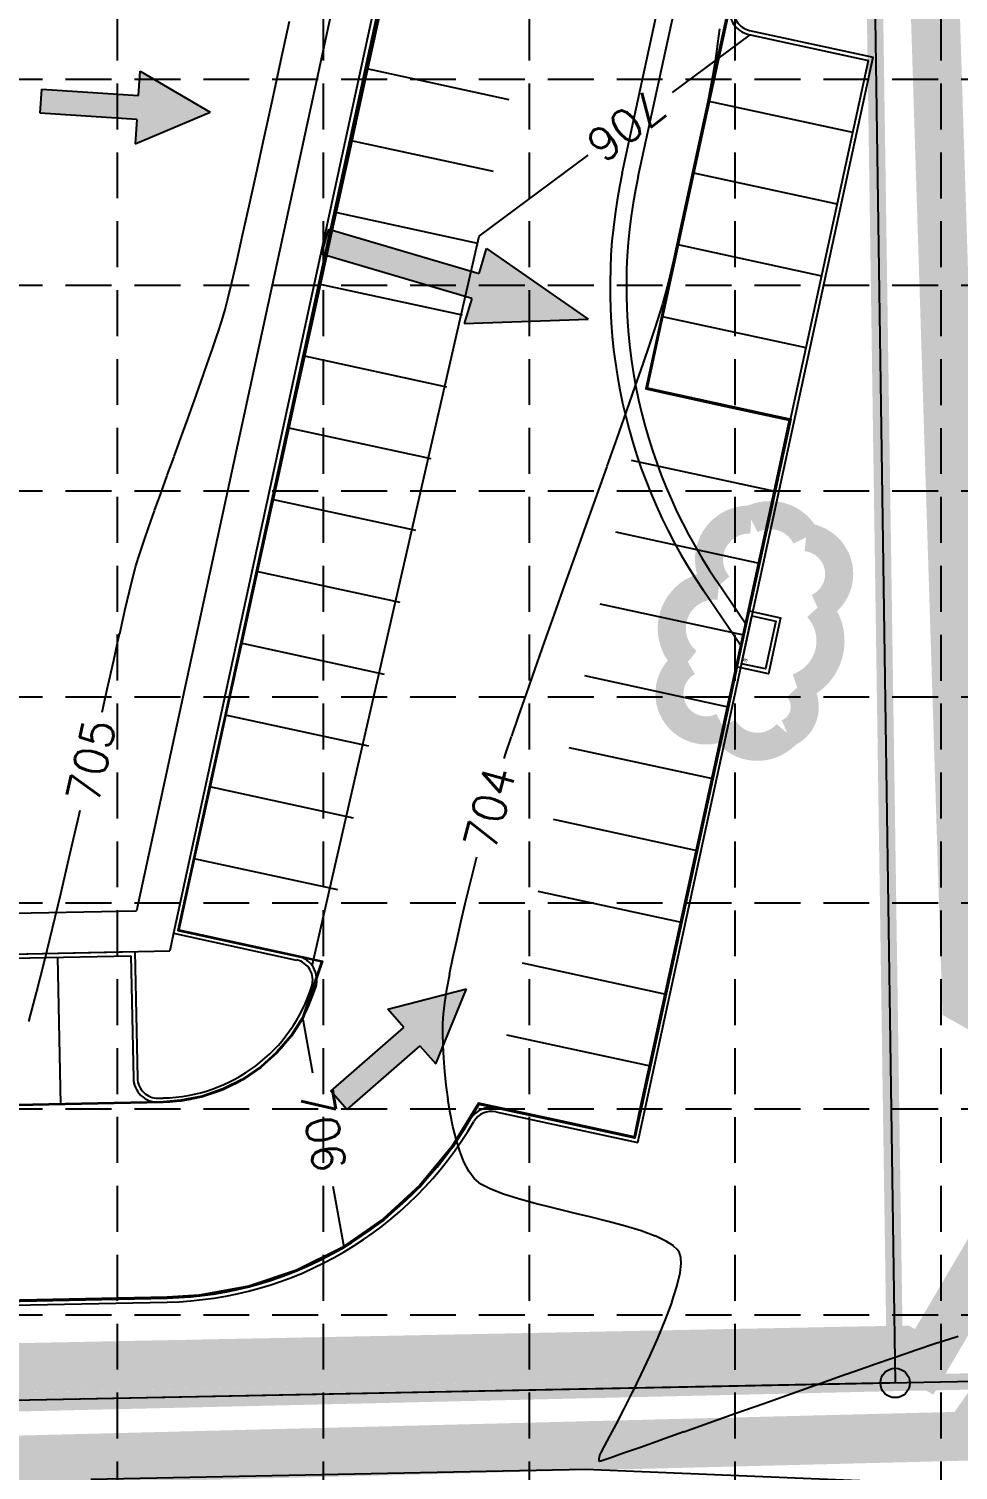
# Model space of a CAD drawing. Extents: x 5513 to 6525, y 3862 to 5479.
# Drawn here: x 6109.1 to 6222.9, y 4475 to 4651.5 of the extents above; entities that cross this region are included whole.
import ezdxf

# ---------------------------------------------------------------- set-up
doc = ezdxf.new("R2010")
doc.units = 0
doc.header["$LTSCALE"] = 50
doc.header["$MEASUREMENT"] = 0
for name, pattern in [('DAREA', [0.45, 0.35, -0.1]), ('DASH', [0.375, 0.25, -0.125]), ('HIDDEN', [0.375, 0.25, -0.125]), ('HIDDEN2', [0.1875, 0.125, -0.0625])]:
    doc.linetypes.add(name, pattern=pattern)
for name, color, linetype in [('C-DRNA-E', 11, 'DAREA'), ('C-DRNG-FLOW-ARRW', 7, 'Continuous'), ('C-PKNG-BACK-N', 7, 'Continuous'), ('C-PKNG-FACE-N', 4, 'Continuous'), ('C-PKNG-STRP-N', 7, 'Continuous'), ('C-STRM-PIPE-N', 4, 'Continuous'), ('c-strm-strc-n', 4, 'Continuous'), ('C-TOPO-MINR-N', 7, 'Continuous'), ('C-WTRC-EDGE', 4, 'HIDDEN2'), ('C-WTRC-FLOW-N', 7, 'Continuous'), ('CONT-MJR', 6, 'Continuous'), ('CONT-MNR', 14, 'Continuous'), ('GRID', 254, 'HIDDEN'), ('INLET PROTECTION', 5, 'Continuous'), ('l-walk-n', 6, 'Continuous'), ('LIMITS OF DISTURBANCE', 1, 'DASH'), ('SILT FENCE', 200, 'Continuous'), ('v-prop-corn', 2, 'Continuous'), ('v-prop-line', 3, 'Continuous'), ('V-PROP-SUBD-N', 4, 'Continuous'), ('v-topo-bndy', 140, 'Continuous')]:
    doc.layers.add(name, color=color, linetype=linetype)
for name, color, linetype, plot in [('C-TOPO-TINN--SUB-FACE', 6, 'Continuous', False), ('C-TOPO-TINN-CURB', 5, 'Continuous', False), ('C-TOPO-TINN-PVMT', 4, 'Continuous', False), ('C-TOPO-TINN-SUBG', 3, 'Continuous', False)]:
    doc.layers.add(name, color=color, linetype=linetype, plot=plot)
doc.styles.add('L100', font='simplex', dxfattribs={"height": 5})
doc.styles.add('L80', font='simplex', dxfattribs={"height": 4})
doc.styles.get("Standard").update_dxf_attribs({"font": 'ARIAL.TTF'})

# ---------------------------------------------------------------- blocks, each defined once
blk = doc.blocks.new('tf')
for p, q in [((0.0358, 0.1557), (-0.0842, 0.0957)), ((0.0358, 0.1157), (0.0358, 0.1557)), ((0.0358, 0.1157), (0.1958, 0.1157)), ((0.1958, 0.1157), (0.1958, 0.0757)), ((0.0358, 0.0357), (-0.0842, 0.0957)), ((0.0358, 0.0757), (0.0358, 0.0357)), ((0.1958, 0.0757), (0.0358, 0.0757))]:
    blk.add_line(p, q)
for points in [[(0.0358, 0.1557), (0.0358, 0.0357), (-0.0842, 0.0957), (0.0358, 0.0357)], [(0.1958, 0.0757), (0.1958, 0.1157), (0.0358, 0.0757), (0.0358, 0.1157)]]:
    blk.add_solid(points)

msp = doc.modelspace()

# ---------------------------------------------------------------- linework, layer by layer
at = {"layer": 'C-DRNA-E', "color": 7, "const_width": 2, "flags": 128}
msp.add_lwpolyline([(5728.77, 4476.01), (6423.84, 4489.8), (6414.53, 5124.61), (6036.52, 5117.29), (6006.42, 5046.81), (5930.42, 4919.4)], dxfattribs=at)
at = {"layer": 'C-PKNG-BACK-N', "color": 7}
for p, q in [((6160.46, 4696.11), (6126.78, 4540.72)), ((6197.35, 4651.28), (6212.49, 4648)), ((6183.65, 4515.09), (6212.49, 4648)), ((6126.78, 4540.72), (6141.87, 4537.45)), ((6053.08, 4537.06), (6122.07, 4538.49)), ((6122.07, 4538.49), (6122.37, 4522.99)), ((6124.92, 4520.54), (6125.51, 4520.55)), ((6166.26, 4518.86), (6183.65, 4515.09)), ((5967.63, 4492.27), (6126.03, 4495.56))]:
    msp.add_line(p, q, dxfattribs=at)
for centre, radius, start, end in [((6197.87, 4653.73), 2.5, 167.7705, 257.7705), ((6141.34, 4535.01), 2.5, 342.7522, 77.7705), ((6125.1, 4540.05), 19.5, 271.1876, 342.7522), ((6124.87, 4523.04), 2.5, 181.1366, 271.1876), ((6165.73, 4516.42), 2.5, 77.7705, 149.8176), ((6125.1, 4540.05), 44.5, 271.1876, 329.8176)]:
    msp.add_arc(centre, radius, start, end, dxfattribs=at)
at = {"layer": 'C-PKNG-FACE-N', "color": 7}
for p, q in [((6160.85, 4695.52), (6127.38, 4541.1)), ((6197.24, 4650.79), (6211.9, 4647.62)), ((6183.26, 4515.69), (6211.9, 4647.62)), ((6127.38, 4541.1), (6141.97, 4537.94)), ((6053.59, 4536.57), (6121.58, 4537.97)), ((6121.58, 4537.97), (6121.87, 4522.98)), ((6124.93, 4520.04), (6125.52, 4520.05)), ((6166.37, 4519.35), (6183.26, 4515.69)), ((5967.62, 4492.77), (6126.02, 4496.06))]:
    msp.add_line(p, q, dxfattribs=at)
for centre, radius, start, end in [((6197.87, 4653.73), 3, 167.7705, 257.7705), ((6141.34, 4535.01), 3, 342.7522, 77.7705), ((6125.1, 4540.05), 20, 271.1876, 342.7522), ((6124.87, 4523.04), 3, 181.1366, 271.1876), ((6165.73, 4516.42), 3, 77.7705, 149.8176), ((6125.1, 4540.05), 44, 271.1876, 329.8176)]:
    msp.add_arc(centre, radius, start, end, dxfattribs=at)
at = {"layer": 'C-PKNG-STRP-N', "color": 7}
for p, q in [((6150.26, 4646.65), (6167.85, 4642.84)), ((6192.36, 4642.64), (6209.95, 4638.83)), ((6148.35, 4637.86), (6165.94, 4634.04)), ((6190.46, 4633.85), (6208.05, 4630.03)), ((6146.44, 4629.06), (6164.03, 4625.25)), ((6188.55, 4625.05), (6206.14, 4621.24)), ((6144.54, 4620.27), (6162.13, 4616.45)), ((6186.64, 4616.26), (6204.23, 4612.44)), ((6142.63, 4611.47), (6160.22, 4607.66)), ((6184.74, 4607.46), (6202.33, 4603.65)), ((6140.72, 4602.67), (6158.32, 4598.86)), ((6182.83, 4598.66), (6200.42, 4594.85)), ((6138.82, 4593.88), (6156.41, 4590.07)), ((6180.92, 4589.87), (6198.51, 4586.05)), ((6136.91, 4585.08), (6154.5, 4581.27)), ((6179.02, 4581.07), (6196.61, 4577.26)), ((6135, 4576.29), (6152.6, 4572.47)), ((6177.11, 4572.28), (6194.7, 4568.46)), ((6133.1, 4567.49), (6150.69, 4563.68)), ((6175.2, 4563.48), (6192.8, 4559.67)), ((6131.19, 4558.69), (6148.78, 4554.88)), ((6173.3, 4554.68), (6190.89, 4550.87)), ((6129.28, 4549.9), (6146.88, 4546.09)), ((6171.39, 4545.89), (6188.98, 4542.08)), ((6112.58, 4537.8), (6112.93, 4519.8)), ((6169.48, 4537.09), (6187.08, 4533.28)), ((6167.58, 4528.3), (6185.17, 4524.48))]:
    msp.add_line(p, q, dxfattribs=at)
at = {"layer": 'C-STRM-PIPE-N', "color": 7}
for p, q in [((6181.75, 4633.8), (6193.27, 4686.96)), ((6183.7, 4633.38), (6195.23, 4686.54)), ((6196.89, 4578.58), (6193.3, 4583.87)), ((6196.31, 4575.88), (6191.65, 4582.75))]:
    msp.add_line(p, q, dxfattribs=at)
for radius in [66, 64]:
    msp.add_arc((6246.25, 4619.82), radius, 167.7705, 214.1747, dxfattribs=at)
at = {"layer": 'c-strm-strc-n', "color": 7}
for points in [[(6195.76, 4573.35), (6197.24, 4580.19), (6201.15, 4579.34), (6199.67, 4572.5)], [(6196.35, 4573.73), (6197.63, 4579.59), (6200.56, 4578.96), (6199.29, 4573.09)]]:
    msp.add_lwpolyline(points, close=True, dxfattribs=at)
at = {"layer": 'C-TOPO-MINR-N', "color": 7}
msp.add_lwpolyline([(6187.9, 4643.69), (6197.42, 4650.76)], dxfattribs=at)
at = {"layer": 'C-TOPO-MINR-N', "color": 7, "elevation": 706}
for points in [[(6143.79, 4536.74), (6164.22, 4626.11), (6177.56, 4636.01)], [(6143.86, 4523.58), (6142.63, 4530.41)], [(6147.7, 4502.29), (6146.36, 4509.7)]]:
    msp.add_lwpolyline(points, dxfattribs=at)
at = {"layer": 'C-TOPO-TINN--SUB-FACE', "color": 7}
for points in [[(6152.39, 4655.4, 707.5), (6150.25, 4645.63, 707.43), (6148.11, 4635.86, 707.36), (6145.97, 4626.09, 707.29), (6143.82, 4616.33, 707.23), (6141.68, 4606.56, 707.16), (6139.54, 4596.79, 707.09), (6137.4, 4587.02, 707.02), (6135.26, 4577.26, 706.95), (6133.11, 4567.49, 706.88), (6130.97, 4557.72, 706.82), (6128.83, 4547.95, 706.75), (6127.32, 4541.07, 706.7), (6137.09, 4538.95, 706.59), (6144.9, 4537.25, 706.5), (6142.58, 4530.43, 706.5), (6141.14, 4528.18, 706.53), (6139.41, 4526.15, 706.56), (6137.43, 4524.36, 706.59), (6135.22, 4522.86, 706.62), (6132.84, 4521.66, 706.65), (6130.31, 4520.79, 706.68), (6127.69, 4520.27, 706.71), (6125.52, 4520.1, 706.74), (6115.52, 4519.9, 706.89), (6105.52, 4519.69, 707.04)], [(6195.22, 4656.06, 706.5), (6193.1, 4646.28, 706.4), (6190.98, 4636.51, 706.3), (6188.86, 4626.74, 706.2), (6186.74, 4616.96, 706.1), (6184.68, 4607.42, 706), (6194.45, 4605.3, 705.89), (6202.27, 4603.61, 705.8), (6200.15, 4593.84, 705.69), (6198.03, 4584.06, 705.58), (6196.56, 4577.27, 705.5), (6194.44, 4567.5, 705.6), (6192.32, 4557.72, 705.7), (6190.2, 4547.95, 705.8), (6188.09, 4538.18, 705.9), (6185.97, 4528.4, 706), (6183.85, 4518.63, 706.1), (6183.22, 4515.75, 706.13), (6173.45, 4517.87, 706.21), (6164.16, 4519.88, 706.28), (6160.93, 4514.59, 706.32), (6157.01, 4509.82, 706.36), (6152.47, 4505.66, 706.4), (6147.39, 4502.17, 706.44), (6141.87, 4499.42, 706.48), (6136.02, 4497.48, 706.52), (6129.96, 4496.37, 706.56), (6126.01, 4496.11, 706.59), (6116.02, 4495.9, 706.74), (6106.02, 4495.69, 706.89)]]:
    msp.add_polyline3d(points, dxfattribs=at)
at = {"layer": 'C-TOPO-TINN-CURB', "color": 7}
for points in [[(6152.39, 4655.4, 707.5), (6150.25, 4645.63, 707.43), (6148.11, 4635.86, 707.36), (6145.97, 4626.09, 707.29), (6143.82, 4616.33, 707.23), (6141.68, 4606.56, 707.16), (6139.54, 4596.79, 707.09), (6137.4, 4587.02, 707.02), (6135.26, 4577.26, 706.95), (6133.11, 4567.49, 706.88), (6130.97, 4557.72, 706.82), (6128.83, 4547.95, 706.75), (6127.32, 4541.07, 706.7), (6137.09, 4538.95, 706.59), (6144.9, 4537.25, 706.5), (6142.58, 4530.43, 706.5), (6141.14, 4528.18, 706.53), (6139.41, 4526.15, 706.56), (6137.43, 4524.36, 706.59), (6135.22, 4522.86, 706.62), (6132.84, 4521.66, 706.65), (6130.31, 4520.79, 706.68), (6127.69, 4520.27, 706.71), (6125.52, 4520.1, 706.74), (6115.52, 4519.9, 706.89), (6105.52, 4519.69, 707.04)], [(6195.32, 4656.03, 706.5), (6193.2, 4646.26, 706.4), (6191.08, 4636.49, 706.3), (6188.96, 4626.72, 706.2), (6186.84, 4616.94, 706.1), (6184.8, 4607.5, 706), (6194.52, 4605.39, 705.89), (6202.39, 4603.68, 705.8), (6200.26, 4593.86, 705.69), (6198.14, 4584.09, 705.58), (6196.66, 4577.25, 705.5), (6194.54, 4567.48, 705.6), (6192.42, 4557.7, 705.7), (6190.3, 4547.93, 705.8), (6188.18, 4538.16, 705.9), (6186.07, 4528.38, 706), (6183.95, 4518.61, 706.1), (6183.3, 4515.63, 706.13), (6173.48, 4517.76, 706.21), (6164.2, 4519.77, 706.28), (6161.01, 4514.53, 706.32), (6157.08, 4509.76, 706.36), (6152.53, 4505.58, 706.4), (6147.44, 4502.08, 706.44), (6141.91, 4499.33, 706.48), (6136.04, 4497.38, 706.52), (6129.97, 4496.27, 706.56), (6126.02, 4496.01, 706.59), (6116.02, 4495.8, 706.74), (6106.02, 4495.59, 706.89)]]:
    msp.add_polyline3d(points, dxfattribs=at)
at = {"layer": 'C-TOPO-TINN-PVMT', "color": 7}
for points in [[(6152.44, 4655.39, 707), (6150.3, 4645.62, 706.93), (6148.16, 4635.85, 706.86), (6146.02, 4626.08, 706.79), (6143.87, 4616.32, 706.73), (6141.73, 4606.55, 706.66), (6139.59, 4596.78, 706.59), (6137.45, 4587.01, 706.52), (6135.3, 4577.24, 706.45), (6133.16, 4567.48, 706.38), (6131.02, 4557.71, 706.32), (6128.88, 4547.94, 706.25), (6127.38, 4541.1, 706.2), (6137.15, 4538.99, 706.09), (6144.97, 4537.29, 706), (6142.63, 4530.41, 706), (6141.18, 4528.15, 706.03), (6139.45, 4526.11, 706.06), (6137.46, 4524.32, 706.09), (6135.25, 4522.81, 706.12), (6132.86, 4521.61, 706.15), (6130.32, 4520.74, 706.18), (6127.7, 4520.22, 706.21), (6125.52, 4520.05, 706.24), (6115.52, 4519.85, 706.39), (6105.52, 4519.64, 706.54)], [(6195.27, 4656.04, 706), (6193.15, 4646.27, 705.9), (6191.03, 4636.5, 705.8), (6188.91, 4626.73, 705.7), (6186.79, 4616.95, 705.6), (6184.74, 4607.46, 705.5), (6194.51, 4605.34, 705.39), (6202.33, 4603.65, 705.3), (6200.21, 4593.87, 705.19), (6198.09, 4584.1, 705.08), (6196.61, 4577.26, 705), (6194.49, 4567.49, 705.1), (6192.37, 4557.71, 705.2), (6190.25, 4547.94, 705.3), (6188.14, 4538.17, 705.4), (6186.02, 4528.39, 705.5), (6183.9, 4518.62, 705.6), (6183.26, 4515.69, 705.63), (6173.49, 4517.81, 705.71), (6164.18, 4519.82, 705.78), (6160.97, 4514.56, 705.82), (6157.05, 4509.79, 705.86), (6152.5, 4505.62, 705.9), (6147.41, 4502.12, 705.94), (6141.89, 4499.38, 705.98), (6136.03, 4497.43, 706.02), (6129.96, 4496.32, 706.06), (6126.02, 4496.06, 706.09), (6116.02, 4495.85, 706.24), (6106.02, 4495.64, 706.39)]]:
    msp.add_polyline3d(points, dxfattribs=at)
at = {"layer": 'C-TOPO-TINN-SUBG', "color": 7}
for points in [[(6152.49, 4655.38, 706.5), (6150.35, 4645.61, 706.43), (6148.21, 4635.84, 706.36), (6146.07, 4626.07, 706.29), (6143.92, 4616.31, 706.23), (6141.78, 4606.54, 706.16), (6139.64, 4596.77, 706.09), (6137.5, 4587, 706.02), (6135.35, 4577.23, 705.95), (6133.21, 4567.47, 705.88), (6131.07, 4557.7, 705.82), (6128.93, 4547.93, 705.75), (6127.44, 4541.14, 705.7), (6137.21, 4539.02, 705.59), (6145.04, 4537.33, 705.5), (6142.67, 4530.39, 705.5), (6141.22, 4528.12, 705.53), (6139.49, 4526.08, 705.56), (6137.49, 4524.28, 705.59), (6135.27, 4522.77, 705.62), (6132.88, 4521.57, 705.65), (6130.34, 4520.69, 705.68), (6127.71, 4520.17, 705.71), (6125.52, 4520, 705.74), (6115.52, 4519.8, 705.89), (6105.52, 4519.59, 706.04)], [(6195.17, 4656.07, 705.5), (6193.05, 4646.29, 705.4), (6190.93, 4636.52, 705.3), (6188.81, 4626.75, 705.2), (6186.7, 4616.97, 705.1), (6184.62, 4607.38, 705), (6194.44, 4605.25, 704.89), (6202.21, 4603.57, 704.8), (6200.1, 4593.85, 704.69), (6197.98, 4584.07, 704.58), (6196.51, 4577.28, 704.5), (6194.39, 4567.51, 704.6), (6192.27, 4557.73, 704.7), (6190.16, 4547.96, 704.8), (6188.04, 4538.19, 704.9), (6185.92, 4528.41, 705), (6183.8, 4518.64, 705.1), (6183.19, 4515.81, 705.13), (6173.46, 4517.92, 705.21), (6164.13, 4519.94, 705.28), (6160.88, 4514.61, 705.32), (6156.97, 4509.86, 705.36), (6152.44, 4505.7, 705.4), (6147.36, 4502.21, 705.44), (6141.85, 4499.47, 705.48), (6136.01, 4497.52, 705.52), (6129.95, 4496.42, 705.56), (6126.01, 4496.16, 705.59), (6116.01, 4495.95, 705.74), (6106.02, 4495.74, 705.89)]]:
    msp.add_polyline3d(points, dxfattribs=at)
at = {"layer": 'C-WTRC-EDGE', "color": 7, "const_width": 2}
msp.add_lwpolyline([(6151.93, 4738.42), (6211.45, 4739.29), (6215.17, 4485.66), (5959.87, 4479.74), (6008.04, 4559.21), (6026.03, 4559.58), (6028.19, 4553.41), (6068.93, 4553.14), (6068.78, 4559.97), (6091.35, 4560.94), (6088.45, 4701.24), (6138.77, 4702.28), (6138.64, 4708.61), (6152.3, 4708.9)], close=True, dxfattribs=at)
at = {"layer": 'CONT-MJR', "color": 42, "extrusion": (0.977568, -0.210618, 0), "elevation": 5023.36}
msp.add_lwpolyline([(5836.48, 705), (5841.47, 705)], dxfattribs=at)
at = {"layer": 'CONT-MJR', "color": 42, "extrusion": (0.977329, -0.211727, 0), "elevation": 5016.73}
msp.add_lwpolyline([(5837.3, 705), (5842.18, 705)], dxfattribs=at)
at = {"layer": 'CONT-MJR', "color": 42, "extrusion": (0.977061, -0.21296, 0), "elevation": 5009.36}
msp.add_lwpolyline([(5838.92, 705), (5843.62, 705)], dxfattribs=at)
at = {"layer": 'CONT-MJR', "color": 42, "extrusion": (0.976748, -0.214392, 0), "elevation": 5000.79}
msp.add_lwpolyline([(5841.81, 705), (5846.26, 705)], dxfattribs=at)
at = {"layer": 'CONT-MJR', "color": 42, "elevation": 705}
for points in [[(6136.06, 4629.82), (6136.95, 4633.84)], [(6132.18, 4614.11), (6132.69, 4615.72)], [(6130.89, 4610.32), (6131.57, 4612.3)], [(6130.15, 4608.21), (6130.89, 4610.32)], [(6128.53, 4603.71), (6129.35, 4606)], [(6126.85, 4599.09), (6127.69, 4601.4)], [(6110.98, 4537.29), (6111.98, 4541.34)], [(6110.01, 4533.46), (6110.98, 4537.29)]]:
    msp.add_lwpolyline(points, dxfattribs=at)
at = {"layer": 'CONT-MJR', "color": 42, "extrusion": (0.975862, -0.218388, 0), "elevation": 4976.85}
msp.add_lwpolyline([(5854.4, 705), (5858.11, 705)], dxfattribs=at)
at = {"layer": 'CONT-MJR', "color": 42, "extrusion": (0.975165, -0.221482, 0), "elevation": 4958.26}
msp.add_lwpolyline([(5866.91, 705), (5870.15, 705)], dxfattribs=at)
at = {"layer": 'CONT-MJR', "color": 42, "extrusion": (0.974099, -0.226124, 0), "elevation": 4930.26}
msp.add_lwpolyline([(5887.77, 705), (5890.46, 705)], dxfattribs=at)
at = {"layer": 'CONT-MJR', "color": 42, "extrusion": (0.972224, -0.234054, 0), "elevation": 4882.12}
msp.add_lwpolyline([(5925.69, 705), (5927.75, 705)], dxfattribs=at)
at = {"layer": 'CONT-MJR', "color": 42, "extrusion": (0.967968, -0.251074, 0), "elevation": 4777.41}
msp.add_lwpolyline([(6009.07, 705), (6010.43, 705)], dxfattribs=at)
at = {"layer": 'CONT-MJR', "color": 42, "extrusion": (0.958736, -0.284297, 0), "elevation": 4567.4}
msp.add_lwpolyline([(6168.77, 705), (6170.2, 705)], dxfattribs=at)
at = {"layer": 'CONT-MJR', "color": 42, "extrusion": (0.948262, -0.317487, 0), "elevation": 4349.99}
msp.add_lwpolyline([(6320.37, 705), (6322.28, 705)], dxfattribs=at)
at = {"layer": 'CONT-MJR', "color": 42, "extrusion": (0.941619, -0.336681, 0), "elevation": 4220.76}
msp.add_lwpolyline([(6400.73, 705), (6403.08, 705)], dxfattribs=at)
at = {"layer": 'CONT-MJR', "color": 42, "extrusion": (0.940033, -0.341084, 0), "elevation": 4190.76}
msp.add_lwpolyline([(6415.53, 705), (6417.99, 705)], dxfattribs=at)
at = {"layer": 'CONT-MJR', "color": 42, "extrusion": (0.940003, -0.341167, 0), "elevation": 4190.2}
msp.add_lwpolyline([(6411.01, 705), (6413.43, 705)], dxfattribs=at)
at = {"layer": 'CONT-MJR', "color": 42, "extrusion": (0.940572, -0.339596, 0), "elevation": 4200.91}
msp.add_lwpolyline([(6401.64, 705), (6403.99, 705)], dxfattribs=at)
at = {"layer": 'CONT-MJR', "color": 42, "extrusion": (0.941599, -0.336737, 0), "elevation": 4220.33}
msp.add_lwpolyline([(6386.61, 705), (6388.85, 705)], dxfattribs=at)
at = {"layer": 'CONT-MJR', "color": 42, "extrusion": (0.943197, -0.332235, 0), "elevation": 4250.8}
msp.add_lwpolyline([(6364.28, 705), (6366.37, 705)], dxfattribs=at)
at = {"layer": 'CONT-MJR', "color": 42, "extrusion": (0.945563, -0.32544, 0), "elevation": 4296.47}
msp.add_lwpolyline([(6331.62, 705), (6333.53, 705)], dxfattribs=at)
at = {"layer": 'CONT-MJR', "color": 42, "extrusion": (0.949042, -0.315149, 0), "elevation": 4365}
msp.add_lwpolyline([(6282.88, 705), (6284.57, 705)], dxfattribs=at)
at = {"layer": 'CONT-MJR', "color": 42, "extrusion": (0.964951, -0.262429, 0), "elevation": 4704.19}
msp.add_lwpolyline([(6030.33, 705), (6031.64, 705)], dxfattribs=at)
at = {"layer": 'CONT-MJR', "color": 42, "extrusion": (0.954277, -0.298924, 0), "elevation": 4471.48}
msp.add_lwpolyline([(6206.12, 705), (6207.55, 705)], dxfattribs=at)
at = {"layer": 'CONT-MJR', "color": 42, "extrusion": (0.971097, -0.238686, 0), "elevation": 4850.66}
msp.add_lwpolyline([(5911.25, 705), (5913.16, 705)], dxfattribs=at)
at = {"layer": 'CONT-MJR', "color": 42, "extrusion": (0.973694, -0.227858, 0), "elevation": 4916.18}
msp.add_lwpolyline([(5854.44, 705), (5856.88, 705)], dxfattribs=at)
at = {"layer": 'CONT-MJR', "color": 42, "extrusion": (0.975008, -0.222171, 0), "elevation": 4950.27}
msp.add_lwpolyline([(5822.74, 705), (5825.65, 705)], dxfattribs=at)
at = {"layer": 'CONT-MJR', "color": 42, "extrusion": (0.975698, -0.21912, 0), "elevation": 4968.45}
msp.add_lwpolyline([(5803.92, 705), (5807.23, 705)], dxfattribs=at)
at = {"layer": 'CONT-MJR', "color": 42, "extrusion": (0.976022, -0.21767, 0), "elevation": 4977.07}
msp.add_lwpolyline([(5792.87, 705), (5796.53, 705)], dxfattribs=at)
at = {"layer": 'CONT-MJR', "color": 42, "extrusion": (0.976098, -0.21733, 0), "elevation": 4979.09}
msp.add_lwpolyline([(5788.27, 705), (5791.14, 705)], dxfattribs=at)
at = {"layer": 'CONT-MJR', "color": 42, "extrusion": (0.975235, -0.22117, 0), "elevation": 4956.3}
msp.add_lwpolyline([(5793.85, 705), (5795.53, 705)], dxfattribs=at)
at = {"layer": 'CONT-MJR', "color": 42, "extrusion": (0.974599, -0.223959, 0), "elevation": 4939.7}
msp.add_lwpolyline([(5803.56, 705), (5808.01, 705)], dxfattribs=at)
at = {"layer": 'CONT-MJR', "color": 42, "extrusion": (0.973751, -0.227618, 0), "elevation": 4917.87}
msp.add_lwpolyline([(5817.65, 705), (5822.07, 705)], dxfattribs=at)
at = {"layer": 'CONT-MJR', "color": 42, "extrusion": (0.97264, -0.232319, 0), "elevation": 4889.71}
msp.add_lwpolyline([(5837.02, 705), (5841.34, 705)], dxfattribs=at)
at = {"layer": 'CONT-MJR', "color": 42, "extrusion": (0.966586, -0.256341, 0), "elevation": 4743.74}
msp.add_lwpolyline([(5944.55, 705), (5948.22, 705)], dxfattribs=at)
at = {"layer": 'CONT-MNR', "color": 42, "extrusion": (0.992881, -0.119112, 0), "elevation": 5595.55}
msp.add_lwpolyline([(5354.28, 704), (5356.11, 704)], dxfattribs=at)
at = {"layer": 'CONT-MNR', "color": 42, "extrusion": (0.990761, -0.135619, 0), "elevation": 5505.67}
msp.add_lwpolyline([(5445.39, 704), (5446.65, 704)], dxfattribs=at)
at = {"layer": 'CONT-MNR', "color": 42, "extrusion": (0.986996, -0.160746, 0), "elevation": 5365.55}
msp.add_lwpolyline([(5582.12, 704), (5583.5, 704)], dxfattribs=at)
at = {"layer": 'CONT-MNR', "color": 42, "extrusion": (0.984879, -0.173245, 0), "elevation": 5294.36}
msp.add_lwpolyline([(5648.08, 704), (5649.69, 704)], dxfattribs=at)
at = {"layer": 'CONT-MNR', "color": 42, "elevation": 704}
for points in [[(6192.47, 4643.67), (6192.8, 4645.45)], [(6192.1, 4641.74), (6192.47, 4643.67)], [(6190.79, 4635.29), (6191.25, 4637.51)], [(6189.33, 4628.56), (6189.82, 4630.78)], [(6188.84, 4626.41), (6189.33, 4628.56)], [(6186.72, 4617.79), (6187.08, 4619.12)], [(6187.08, 4619.12), (6187.48, 4620.68)], [(6183.33, 4607.67), (6184.3, 4610.44)], [(6177.33, 4590.69), (6178.62, 4594.34)], [(6167.5, 4562.77), (6168.2, 4564.84)], [(6163.08, 4546.66), (6163.65, 4548.93)], [(6162.52, 4544.36), (6163.08, 4546.66)], [(6160.01, 4532.22), (6160.27, 4533.86)], [(6159.77, 4529.7), (6159.84, 4530.82)], [(6159.84, 4530.82), (6160.01, 4532.22)], [(6159.81, 4526.99), (6159.77, 4528.42)], [(6159.89, 4525.44), (6159.81, 4526.99)], [(6160.19, 4522.12), (6160.02, 4523.81)], [(6160.41, 4520.42), (6160.19, 4522.12)], [(6161.39, 4515.51), (6161.01, 4517.08)], [(6162.94, 4511.61), (6162.36, 4512.75)], [(6163.6, 4510.69), (6162.94, 4511.61)], [(6164.42, 4510.01), (6163.6, 4510.69)], [(6165.64, 4509.38), (6164.42, 4510.01)], [(6167.2, 4508.77), (6165.64, 4509.38)], [(6171.07, 4507.64), (6169.03, 4508.2)], [(6177.79, 4506), (6175.51, 4506.55)], [(6180.02, 4505.45), (6177.79, 4506)], [(6182.14, 4504.87), (6180.02, 4505.45)], [(6188.48, 4501.99), (6188.02, 4502.43)], [(6188.7, 4501.68), (6188.48, 4501.99)], [(6188.85, 4501.36), (6188.78, 4501.53)], [(6188.97, 4500.28), (6188.93, 4500.98)], [(6185.11, 4488.94), (6186.13, 4491.22)], [(6220.05, 4490.44), (6217.88, 4489.71)], [(6221.74, 4491), (6220.05, 4490.44)], [(6182.99, 4484.51), (6184.05, 4486.69)], [(6202.52, 4484.34), (6199.07, 4483.12)], [(6181.03, 4480.67), (6181.97, 4482.48)], [(6199.07, 4483.12), (6195.66, 4481.91)], [(6192.37, 4480.74), (6189.28, 4479.65)], [(6179.59, 4477.93), (6180.23, 4479.13)], [(6178.94, 4476.07), (6178.91, 4476.13)], [(6178.97, 4476.04), (6178.94, 4476.07)]]:
    msp.add_lwpolyline(points, dxfattribs=at)
at = {"layer": 'CONT-MNR', "color": 42, "extrusion": (0.980892, -0.194554, 0), "elevation": 5170.71}
msp.add_lwpolyline([(5755.63, 704), (5757.74, 704)], dxfattribs=at)
at = {"layer": 'CONT-MNR', "color": 42, "extrusion": (0.97993, -0.199344, 0), "elevation": 5142.53}
msp.add_lwpolyline([(5778.62, 704), (5780.83, 704)], dxfattribs=at)
at = {"layer": 'CONT-MNR', "color": 42, "extrusion": (0.978186, -0.207733, 0), "elevation": 5092.84}
msp.add_lwpolyline([(5817.89, 704), (5820.2, 704)], dxfattribs=at)
at = {"layer": 'CONT-MNR', "color": 42, "extrusion": (0.977325, -0.211743, 0), "elevation": 5068.93}
msp.add_lwpolyline([(5836.43, 704), (5838.73, 704)], dxfattribs=at)
at = {"layer": 'CONT-MNR', "color": 42, "extrusion": (0.9743, -0.225256, 0), "elevation": 4987.66}
msp.add_lwpolyline([(5899.48, 704), (5901.59, 704)], dxfattribs=at)
at = {"layer": 'CONT-MNR', "color": 42, "extrusion": (0.972934, -0.231084, 0), "elevation": 4952.26}
msp.add_lwpolyline([(5927.26, 704), (5929.23, 704)], dxfattribs=at)
at = {"layer": 'CONT-MNR', "color": 42, "extrusion": (0.971197, -0.238278, 0), "elevation": 4908.25}
msp.add_lwpolyline([(5961.94, 704), (5963.75, 704)], dxfattribs=at)
at = {"layer": 'CONT-MNR', "color": 42, "extrusion": (0.95731, -0.289062, 0), "elevation": 4587.79}
msp.add_lwpolyline([(6207.77, 704), (6209, 704)], dxfattribs=at)
at = {"layer": 'CONT-MNR', "color": 42, "extrusion": (0.951133, -0.30878, 0), "elevation": 4458.54}
msp.add_lwpolyline([(6299.51, 704), (6301.24, 704)], dxfattribs=at)
at = {"layer": 'CONT-MNR', "color": 42, "extrusion": (0.947874, -0.318646, 0), "elevation": 4392.85}
msp.add_lwpolyline([(6343.3, 704), (6345.49, 704)], dxfattribs=at)
at = {"layer": 'CONT-MNR', "color": 42, "extrusion": (0.945894, -0.324475, 0), "elevation": 4353.72}
msp.add_lwpolyline([(6367.64, 704), (6370.22, 704)], dxfattribs=at)
at = {"layer": 'CONT-MNR', "color": 42, "extrusion": (0.943697, -0.33081, 0), "elevation": 4310.93}
msp.add_lwpolyline([(6390.52, 704), (6393.75, 704)], dxfattribs=at)
at = {"layer": 'CONT-MNR', "color": 42, "extrusion": (0.943069, -0.332597, 0), "elevation": 4298.82}
msp.add_lwpolyline([(6395.21, 704), (6398.68, 704)], dxfattribs=at)
at = {"layer": 'CONT-MNR', "color": 42, "extrusion": (0.94263, -0.333838, 0), "elevation": 4290.4}
msp.add_lwpolyline([(6397.21, 704), (6400.86, 704)], dxfattribs=at)
at = {"layer": 'CONT-MNR', "color": 42, "extrusion": (0.942336, -0.334667, 0), "elevation": 4284.77}
msp.add_lwpolyline([(6397.19, 704), (6400.98, 704)], dxfattribs=at)
at = {"layer": 'CONT-MNR', "color": 42, "extrusion": (0.942089, -0.335363, 0), "elevation": 4280.05}
msp.add_lwpolyline([(6392.59, 704), (6396.49, 704)], dxfattribs=at)
at = {"layer": 'CONT-MNR', "color": 42, "extrusion": (0.942117, -0.335284, 0), "elevation": 4280.58}
msp.add_lwpolyline([(6388.37, 704), (6392.23, 704)], dxfattribs=at)
at = {"layer": 'CONT-MNR', "color": 42, "extrusion": (0.942248, -0.334917, 0), "elevation": 4283.07}
msp.add_lwpolyline([(6382.91, 704), (6386.7, 704)], dxfattribs=at)
at = {"layer": 'CONT-MNR', "color": 42, "extrusion": (0.942493, -0.334226, 0), "elevation": 4287.75}
msp.add_lwpolyline([(6376.11, 704), (6379.77, 704)], dxfattribs=at)
at = {"layer": 'CONT-MNR', "color": 42, "extrusion": (0.942877, -0.333141, 0), "elevation": 4295.08}
msp.add_lwpolyline([(6367.71, 704), (6371.18, 704)], dxfattribs=at)
at = {"layer": 'CONT-MNR', "color": 42, "extrusion": (0.943441, -0.33154, 0), "elevation": 4305.88}
msp.add_lwpolyline([(6357.19, 704), (6360.41, 704)], dxfattribs=at)
at = {"layer": 'CONT-MNR', "color": 42, "extrusion": (0.944258, -0.329208, 0), "elevation": 4321.58}
msp.add_lwpolyline([(6343.59, 704), (6346.52, 704)], dxfattribs=at)
at = {"layer": 'CONT-MNR', "color": 42, "extrusion": (0.945457, -0.325747, 0), "elevation": 4344.79}
msp.add_lwpolyline([(6325.14, 704), (6327.72, 704)], dxfattribs=at)
at = {"layer": 'CONT-MNR', "color": 42, "extrusion": (0.950343, -0.311205, 0), "elevation": 4441.28}
msp.add_lwpolyline([(6254.87, 704), (6255.56, 704)], dxfattribs=at)
at = {"layer": 'CONT-MNR', "color": 42, "extrusion": (0.968674, -0.248337, 0), "elevation": 4840.9}
msp.add_lwpolyline([(5937.09, 704), (5938.3, 704)], dxfattribs=at)
at = {"layer": 'CONT-MNR', "color": 42, "extrusion": (0.97313, -0.230256, 0), "elevation": 4950.57}
msp.add_lwpolyline([(5838.87, 704), (5841.21, 704)], dxfattribs=at)
at = {"layer": 'CONT-MNR', "color": 42, "extrusion": (0.975064, -0.221923, 0), "elevation": 5000.34}
msp.add_lwpolyline([(5794.02, 704), (5796.3, 704)], dxfattribs=at)
at = {"layer": 'CONT-MNR', "color": 42, "extrusion": (0.977351, -0.211625, 0), "elevation": 5061.18}
msp.add_lwpolyline([(5738.77, 704), (5740.95, 704)], dxfattribs=at)
at = {"layer": 'CONT-MNR', "color": 42, "extrusion": (0.980105, -0.19848, 0), "elevation": 5137.79}
msp.add_lwpolyline([(5668.23, 704), (5670.28, 704)], dxfattribs=at)
at = {"layer": 'CONT-MNR', "color": 42, "extrusion": (0.983479, -0.18102, 0), "elevation": 5237.78}
msp.add_lwpolyline([(5574.09, 704), (5575.97, 704)], dxfattribs=at)
at = {"layer": 'CONT-MNR', "color": 42, "extrusion": (0.999997, 0.002556, 0), "elevation": 6171.33}
msp.add_lwpolyline([(4512.66, 704), (4513.94, 704)], dxfattribs=at)
at = {"layer": 'CONT-MNR', "color": 42, "extrusion": (0.997175, 0.075115, 0), "elevation": 6482.42}
msp.add_lwpolyline([(4048.32, 704), (4049.95, 704)], dxfattribs=at)
at = {"layer": 'CONT-MNR', "color": 42, "extrusion": (0.987348, 0.158569, 0), "elevation": 6799.26}
msp.add_lwpolyline([(3484.66, 704), (3486.37, 704)], dxfattribs=at)
at = {"layer": 'CONT-MNR', "color": 42, "extrusion": (0.980744, 0.195295, 0), "elevation": 6924.54}
msp.add_lwpolyline([(3226.89, 704), (3228.56, 704)], dxfattribs=at)
at = {"layer": 'CONT-MNR', "color": 42, "extrusion": (0.955464, 0.295109, 0), "elevation": 7219.55}
msp.add_lwpolyline([(2494.6, 704), (2496.13, 704)], dxfattribs=at)
at = {"layer": 'CONT-MNR', "color": 42, "extrusion": (0.930678, 0.365839, 0), "elevation": 7386.11}
msp.add_lwpolyline([(1945.48, 704), (1946.89, 704)], dxfattribs=at)
at = {"layer": 'CONT-MNR', "color": 42, "extrusion": (0.301158, 0.953574, 0), "elevation": 6156.75}
msp.add_lwpolyline([(-4524.95, 704), (-4523.03, 704)], dxfattribs=at)
at = {"layer": 'CONT-MNR', "color": 42, "extrusion": (-0.243428, -0.969919, 0), "elevation": -5874.25}
msp.add_lwpolyline([(4890.4, 704), (4888.15, 704)], dxfattribs=at)
at = {"layer": 'CONT-MNR', "color": 42, "extrusion": (-0.233436, -0.972372, 0), "elevation": -5823.63}
msp.add_lwpolyline([(4952.91, 704), (4950.58, 704)], dxfattribs=at)
at = {"layer": 'CONT-MNR', "color": 42, "extrusion": (0.293089, 0.956085, 0), "elevation": 6118.96}
msp.add_lwpolyline([(-4592.35, 704), (-4590.32, 704)], dxfattribs=at)
at = {"layer": 'CONT-MNR', "color": 42, "extrusion": (-0.345309, -0.938489, 0), "elevation": -6362.63}
msp.add_lwpolyline([(4250.13, 704), (4248.32, 704)], dxfattribs=at)
at = {"layer": 'CONT-MNR', "color": 42, "extrusion": (-0.429299, -0.903162, 0), "elevation": -6723.08}
msp.add_lwpolyline([(3654.89, 704), (3653.34, 704)], dxfattribs=at)
at = {"layer": 'CONT-MNR', "color": 42, "extrusion": (-0.550238, -0.835008, 0), "elevation": -7164.45}
msp.add_lwpolyline([(2689.63, 704), (2688.61, 704)], dxfattribs=at)
at = {"layer": 'CONT-MNR', "color": 42, "extrusion": (0.888584, 0.458715, 0), "elevation": 7564.17}
msp.add_lwpolyline([(1161.1, 704), (1161.27, 704)], dxfattribs=at)
at = {"layer": 'CONT-MNR', "color": 42, "extrusion": (0.9754, 0.220443, 0), "elevation": 7028.9}
msp.add_lwpolyline([(3025.94, 704), (3026.34, 704)], dxfattribs=at)
at = {"layer": 'CONT-MNR', "color": 42, "extrusion": (0.97416, -0.225858, 0), "elevation": 5012.75}
msp.add_lwpolyline([(5778.97, 704), (5780.7, 704)], dxfattribs=at)
at = {"layer": 'CONT-MNR', "color": 42, "extrusion": (0.994076, -0.108691, 0), "elevation": 5663.16}
msp.add_lwpolyline([(5145.17, 704), (5146.31, 704)], dxfattribs=at)
at = {"layer": 'CONT-MNR', "color": 42, "extrusion": (0.953164, -0.302452, 0), "elevation": 4538.34}
msp.add_lwpolyline([(6156.52, 704), (6158.55, 704)], dxfattribs=at)
at = {"layer": 'CONT-MNR', "color": 42, "extrusion": (0.936459, -0.350777, 0), "elevation": 4217.73}
msp.add_lwpolyline([(6378.2, 704), (6380.45, 704)], dxfattribs=at)
at = {"layer": 'CONT-MNR', "color": 42, "extrusion": (0.923447, -0.383725, 0), "elevation": 3989.17}
msp.add_lwpolyline([(6521.18, 704), (6523.58, 704)], dxfattribs=at)
at = {"layer": 'CONT-MNR', "color": 42, "extrusion": (0.292025, -0.956411, 0), "elevation": -2478.33}
msp.add_lwpolyline([(7263.23, 704), (7262.03, 704)], dxfattribs=at)
at = {"layer": 'CONT-MNR', "color": 42, "extrusion": (0.905068, -0.425267, 0), "elevation": 3688.95}
msp.add_lwpolyline([(6690.63, 704), (6693.13, 704)], dxfattribs=at)
at = {"layer": 'CONT-MNR', "color": 42, "extrusion": (0.328071, -0.944653, 0), "elevation": -2201.32}
msp.add_lwpolyline([(7343.97, 704), (7340.9, 704)], dxfattribs=at)
at = {"layer": 'CONT-MNR', "color": 42, "extrusion": (0.324895, -0.94575, 0), "elevation": -2225.99}
msp.add_lwpolyline([(7339.24, 704), (7336.53, 704)], dxfattribs=at)
at = {"layer": 'CONT-MNR', "color": 42, "extrusion": (0.331765, -0.943362, 0), "elevation": -2172.58}
msp.add_lwpolyline([(7346.13, 704), (7342.61, 704)], dxfattribs=at)
at = {"layer": 'CONT-MNR', "color": 42, "extrusion": (-0.330235, 0.943899, 0), "elevation": 2184.49}
msp.add_lwpolyline([(-7345.93, 704), (-7342.6, 704)], dxfattribs=at)
at = {"layer": 'CONT-MNR', "color": 42, "extrusion": (0.332862, -0.942976, 0), "elevation": -2164.04}
msp.add_lwpolyline([(7345.13, 704), (7341.49, 704)], dxfattribs=at)
at = {"layer": 'CONT-MNR', "color": 42, "extrusion": (0.893178, -0.449703, 0), "elevation": 3505.81}
msp.add_lwpolyline([(6783.71, 704), (6785.98, 704)], dxfattribs=at)
at = {"layer": 'CONT-MNR', "color": 42, "extrusion": (-0.334415, 0.942426, 0), "elevation": 2151.95}
msp.add_lwpolyline([(-7337.77, 704), (-7334.28, 704)], dxfattribs=at)
at = {"layer": 'CONT-MNR', "color": 42, "extrusion": (0.885657, -0.464339, 0), "elevation": 3393.73}
msp.add_lwpolyline([(6836.69, 704), (6838.43, 704)], dxfattribs=at)
at = {"layer": 'CONT-MNR', "color": 42, "extrusion": (0.334161, -0.942516, 0), "elevation": -2153.93}
msp.add_lwpolyline([(7330.42, 704), (7327.42, 704)], dxfattribs=at)
at = {"layer": 'CONT-MNR', "color": 42, "extrusion": (0.88389, -0.467695, 0), "elevation": 3367.77}
msp.add_lwpolyline([(6847.27, 704), (6848.16, 704)], dxfattribs=at)
at = {"layer": 'CONT-MNR', "color": 42, "extrusion": (0.333465, -0.942762, 0), "elevation": -2159.33}
msp.add_lwpolyline([(7325.83, 704), (7323.2, 704)], dxfattribs=at)
at = {"layer": 'CONT-MNR', "color": 42, "extrusion": (0.9875, -0.157621, 0), "elevation": 5396.11}
msp.add_lwpolyline([(5394.24, 704), (5394.48, 704)], dxfattribs=at)
at = {"layer": 'CONT-MNR', "color": 42, "extrusion": (0.99862, 0.052523, 0), "elevation": 6405.48}
msp.add_lwpolyline([(4145.42, 704), (4145.56, 704)], dxfattribs=at)
at = {"layer": 'CONT-MNR', "color": 42, "extrusion": (0.973736, -0.227678, 0), "elevation": 4997.46}
msp.add_lwpolyline([(5765.75, 704), (5766.07, 704)], dxfattribs=at)
at = {"layer": 'CONT-MNR', "color": 42, "extrusion": (0.895454, -0.445153, 0), "elevation": 3540.16}
msp.add_lwpolyline([(6759.39, 704), (6759.75, 704)], dxfattribs=at)
at = {"layer": 'CONT-MNR', "color": 42, "extrusion": (0.309969, -0.950747, 0), "elevation": -2340.28}
msp.add_lwpolyline([(7262.61, 704), (7262.21, 704)], dxfattribs=at)
at = {"layer": 'CONT-MNR', "color": 42, "extrusion": (0.323193, -0.946333, 0), "elevation": -2238.81}
msp.add_lwpolyline([(7295.43, 704), (7294.53, 704)], dxfattribs=at)
at = {"layer": 'CONT-MNR', "color": 42, "extrusion": (0.329195, -0.944262, 0), "elevation": -2192.45}
msp.add_lwpolyline([(7311.16, 704), (7309.5, 704)], dxfattribs=at)
at = {"layer": 'CONT-MNR', "color": 42, "extrusion": (0.332065, -0.943256, 0), "elevation": -2170.2}
msp.add_lwpolyline([(7319.99, 704), (7317.8, 704)], dxfattribs=at)
at = {"layer": 'CONT-MNR', "color": 42, "extrusion": (0.100951, -0.994891, 0), "elevation": -3829.4}
msp.add_lwpolyline([(6599.28, 704), (6599.26, 704)], dxfattribs=at)
at = {"layer": 'CONT-MNR', "color": 42, "extrusion": (0.272862, -0.962053, 0), "elevation": -2620.18}
msp.add_lwpolyline([(7165.98, 704), (7165.85, 704)], dxfattribs=at)
at = {"layer": 'GRID', "color": 253, "linetype": 'HIDDEN', "ltscale": 0.45}
for p, q in [((6119.92, 3989.48), (6119.92, 5452.43)), ((6145.15, 3989.48), (6145.15, 5452.43)), ((6170.37, 3989.48), (6170.37, 5452.43)), ((6195.59, 3989.47), (6195.59, 5452.43)), ((6220.81, 3989.47), (6220.81, 5452.43)), ((5539.82, 4645.33), (6498.25, 4645.33)), ((5539.82, 4620.11), (6498.25, 4620.11)), ((5539.82, 4594.89), (6498.25, 4594.89)), ((5539.82, 4569.67), (6498.25, 4569.67)), ((5539.82, 4544.45), (6498.25, 4544.45)), ((5539.82, 4519.23), (6498.25, 4519.23)), ((5539.82, 4494), (6498.25, 4494))]:
    msp.add_line(p, q, dxfattribs=at)
at = {"layer": 'INLET PROTECTION', "color": 170, "ltscale": 100, "const_width": 3.44}
msp.add_lwpolyline([(6205.67, 4580.61, 0.520567), (6205.67, 4580.61, 0.765195), (6204.26, 4589.22, 0.417879), (6197.54, 4591.37, 0.6649), (6193.58, 4583.29, 0.744833), (6189.78, 4573.96, 0.975642), (6194.07, 4566.06, 0.520567), (6201.96, 4565.22, 0.520567), (6203.18, 4570.82, 0.540264), (6205.67, 4580.61)], format="xyb", close=True, dxfattribs=at)
at = {"layer": 'l-walk-n', "color": 7}
for p, q in [((6156.64, 4702.06), (6122.27, 4543.49)), ((6073.66, 4542.48), (6122.27, 4543.49)), ((6126.78, 4540.72), (6126.32, 4538.57)), ((6073.76, 4537.48), (6126.32, 4538.57))]:
    msp.add_line(p, q, dxfattribs=at)
at = {"layer": 'LIMITS OF DISTURBANCE', "const_width": 6}
msp.add_lwpolyline([(5572.94, 5127.47), (5544.79, 5069.15), (5566.76, 5054.06), (5603.83, 5054.74), (5603.83, 5018.38), (5855.58, 5025.04), (5860.92, 4528.11), (5834.73, 4513.84), (5868.47, 4470.16), (6224.01, 4479.15), (6251.13, 4517.26), (6223.92, 4532.51), (6207.07, 5065.3), (6308.13, 5070.35), (6318.95, 5080.45), (6280.74, 5136.71)], close=True, dxfattribs=at)
at = {"layer": 'SILT FENCE', "const_width": 6}
msp.add_lwpolyline([(6235.51, 4516.83), (6218.73, 4488.25), (6216.07, 4489.68), (5871, 4482.84), (5852.47, 4513.96)], dxfattribs=at)
at = {"layer": 'v-prop-corn', "color": 7}
msp.add_circle((6215.17, 4485.66, -7.22), 1.8, dxfattribs=at)
at = {"layer": 'v-prop-line', "color": 7}
for p, q in [((6205.86, 5120.47), (6215.17, 4485.66)), ((6423.84, 4489.8), (5564.72, 4472.75)), ((6215.17, 4485.66), (5872.32, 4478.86))]:
    msp.add_line(p, q, dxfattribs=at)
at = {"layer": 'V-PROP-SUBD-N', "color": 7}
msp.add_line((6205.86, 5120.47, -7.22), (6215.17, 4485.66, -7.22), dxfattribs=at)
at = {"layer": 'v-topo-bndy', "color": 7}
msp.add_polyline3d([(6227.64, 4472.98, 704.81), (6177.26, 4475.08, 704.02), (6116.66, 4473.82, 704.24)], dxfattribs=at)

# ---------------------------------------------------------------- block references
at = {"layer": 'C-DRNG-FLOW-ARRW', "color": 7, "xscale": 120.0000000007306, "yscale": 80, "zscale": 80, "rotation": 163.5742113999624}
msp.add_blockref('tf', (6170.05, 4626.12), dxfattribs=at)
at = {"layer": 'C-WTRC-FLOW-N', "color": 7, "yscale": 74.18440868437301, "zscale": 74.18440868402716}
for p, xscale, rotation in [((6125.51, 4648.76), 74.18440868327933, 176.232948049977), ((6153.31, 4535.17), 74.18440868327886, 221.1180437060473)]:
    msp.add_blockref('tf', p, dxfattribs=dict(at, xscale=xscale, rotation=rotation))

# ---------------------------------------------------------------- texts
at = {"layer": 'C-TOPO-MINR-N', "color": 7, "char_height": 4, "attachment_point": 5, "style": 'L100'}
for insert, rotation in [((6182.26, 4639.63), 217.7293), ((6145.11, 4516.64, 706), 280.2301)]:
    msp.add_mtext('{706}', dxfattribs=dict(at, insert=insert, rotation=rotation))
at = {"layer": 'CONT-MJR', "color": 42, "insert": (6113.63, 4557.23, 705), "char_height": 4, "width": 15.0476, "attachment_point": 1, "rotation": 77.3409, "style": 'L80'}
msp.add_mtext('\\Fsimplex.shx;\\W1.0000000000;\\T1.0000000000;\\o\\l705', dxfattribs=at)
at = {"layer": 'CONT-MNR', "color": 42, "insert": (6162.24, 4551.6, 704), "char_height": 4, "width": 15.0476, "attachment_point": 1, "rotation": 74.8216, "style": 'L80'}
msp.add_mtext('\\Fsimplex.shx;\\W1.0000000000;\\T1.0000000000;\\o\\l704', dxfattribs=at)
at = {"layer": 'defpoints', "color": 7}
msp.add_text("6'", height=0.5, rotation=257.7705, dxfattribs=at).set_placement((6196.62, 4574.42))

doc.saveas('drawing.dxf')
